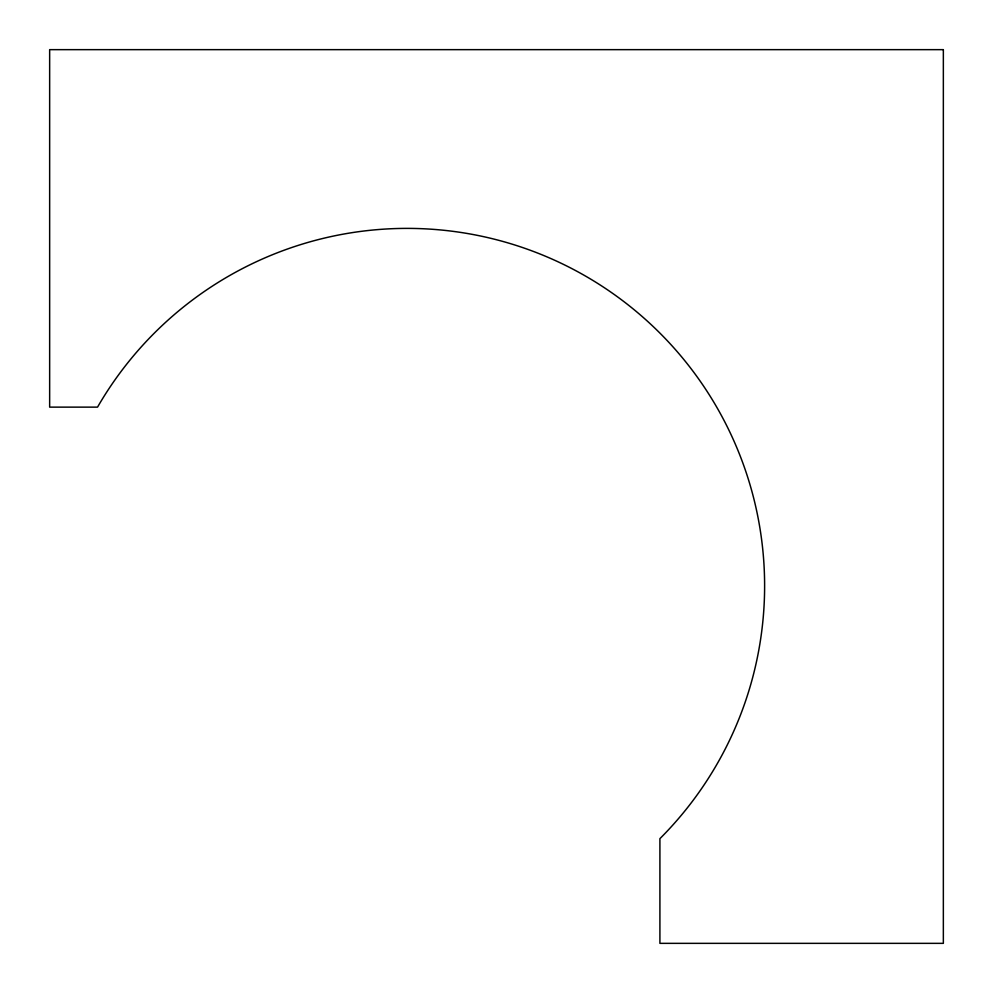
<?xml version="1.0" encoding="UTF-8"?>
<svg xmlns="http://www.w3.org/2000/svg" width="993" height="993" viewBox="0 0 993 993"><rect width="100%" height="100%" fill="white"/><g stroke="black" fill="none" stroke-linecap="round" stroke-linejoin="round"><path stroke-width="1.49" d="M943.35 49.65L49.65 49.65L49.65 407.13L97.537 407.13A357.48 357.48 0 0 1 624.746 302.257A357.48 357.48 0 0 1 659.911 838.651L659.911 943.35L943.35 943.35L943.35 49.65"/></g></svg>
